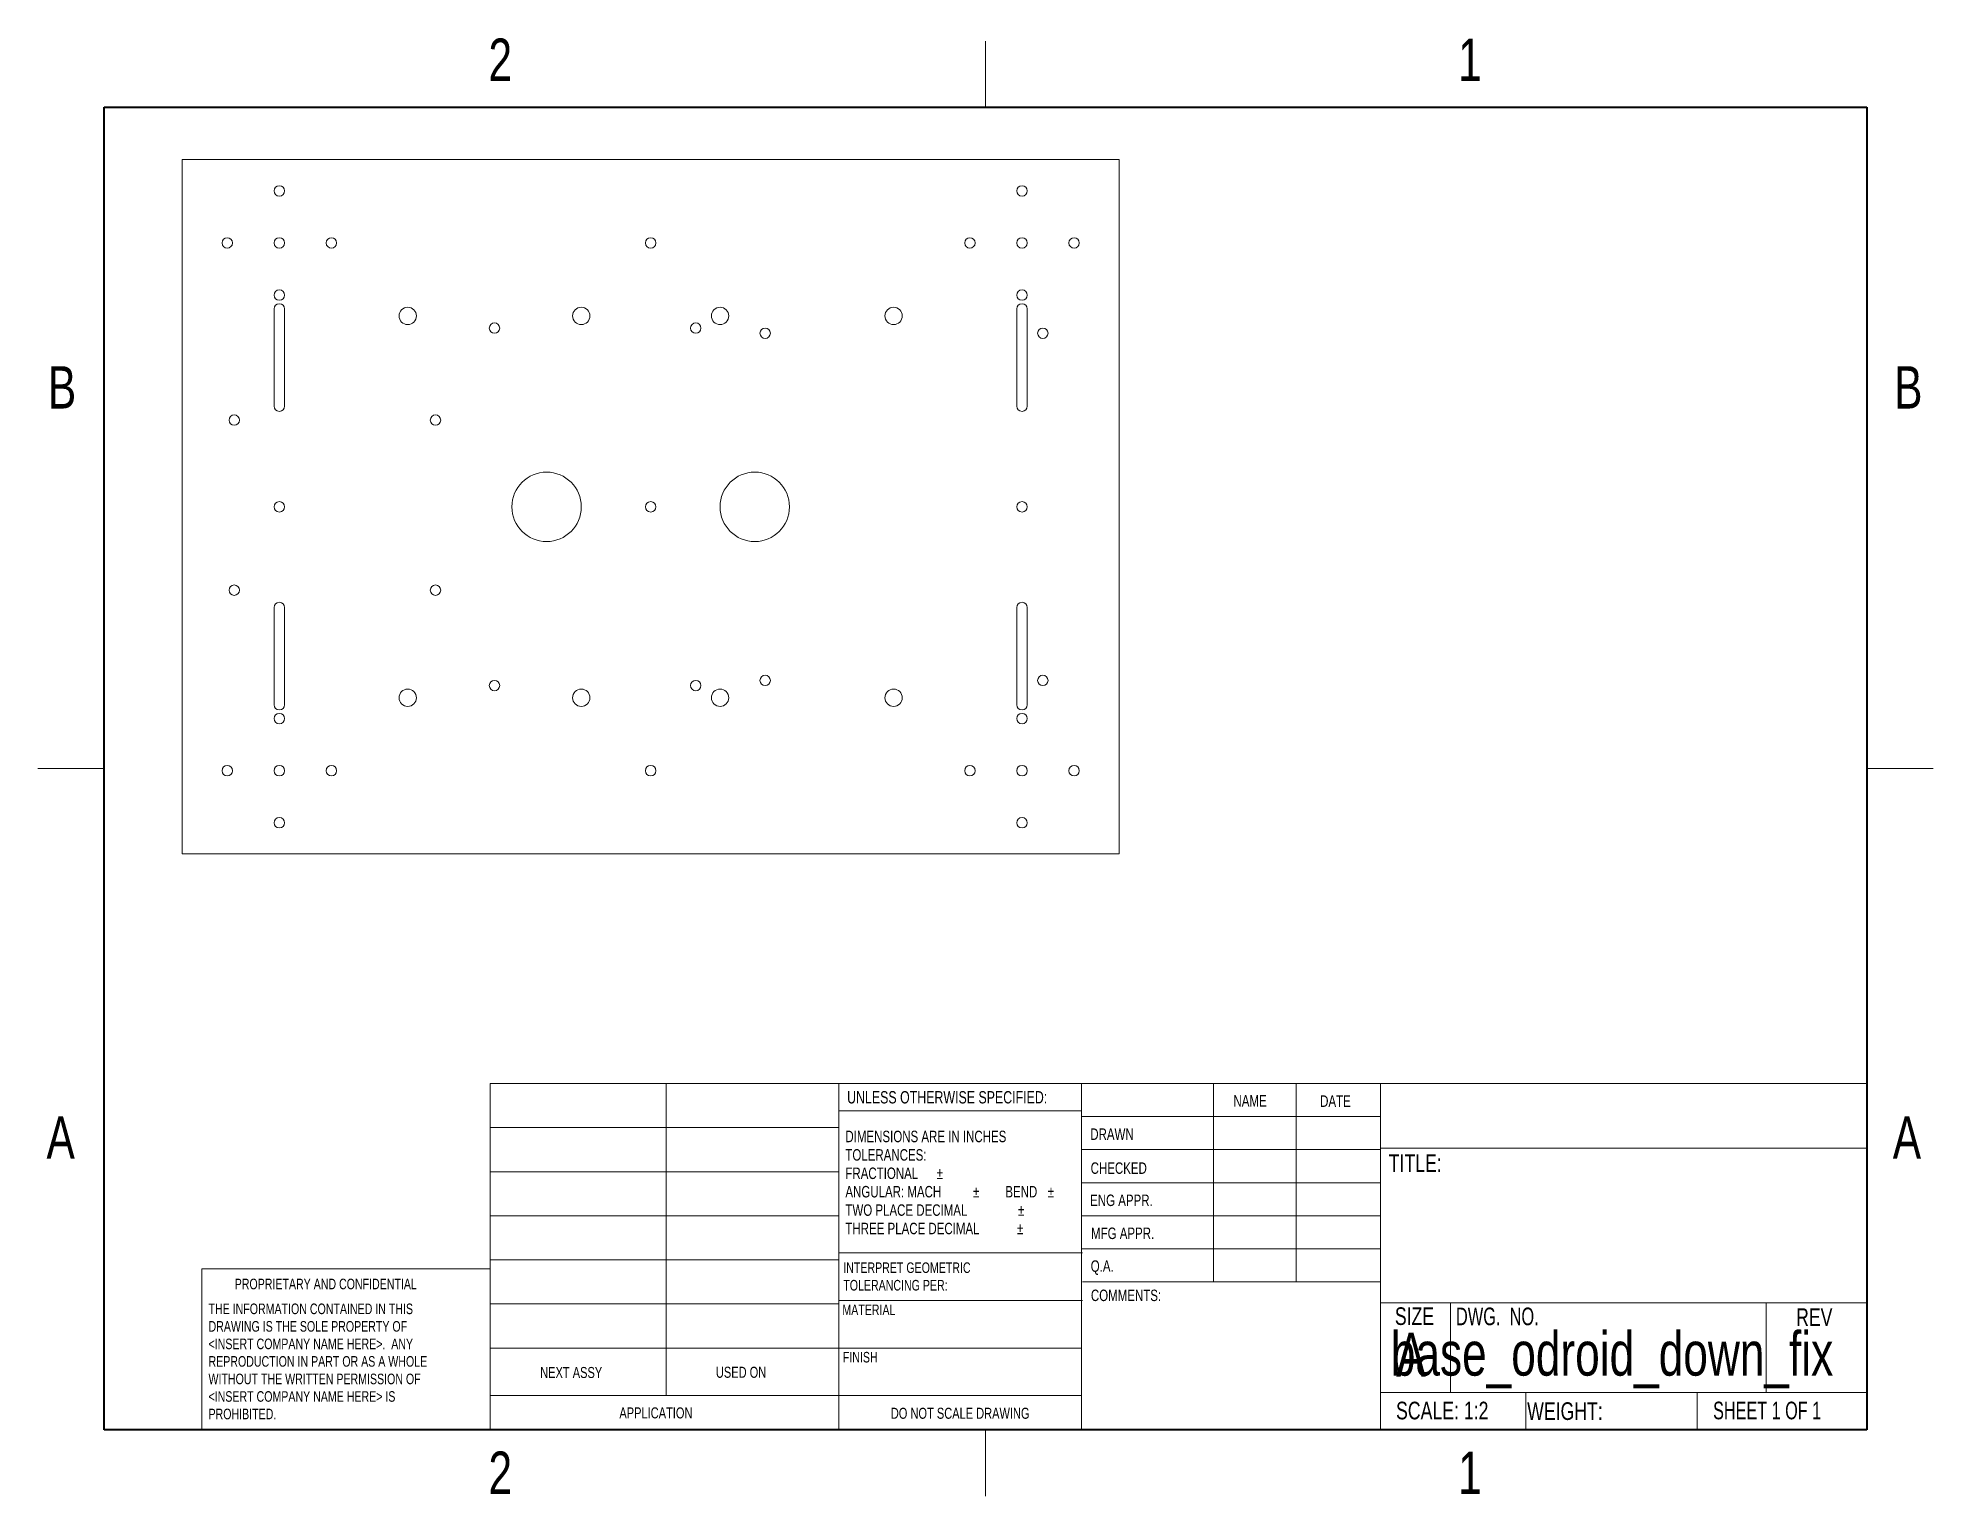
# Model space of a CAD drawing. Header units: millimetres. Extents: x 6 to 552, y 6 to 426.
import ezdxf

# ---------------------------------------------------------------- set-up
doc = ezdxf.new("R2010")
doc.units = ezdxf.units.MM
doc.header["$LTSCALE"] = 2
doc.styles.add('SLDTEXTSTYLE0', font='TXT', dxfattribs={"width": 0.75})
doc.styles.add('SLDTEXTSTYLE1', font='TXT', dxfattribs={"width": 0.6875})
doc.styles.add('SLDTEXTSTYLE2', font='TXT', dxfattribs={"width": 0.694444})

# ---------------------------------------------------------------- blocks, each defined once
blk = doc.blocks.new('SW_NOTE_0')
at = {"color": 0, "linetype": 'Continuous', "lineweight": 0, "char_height": 3.048, "attachment_point": 1, "style": 'SLDTEXTSTYLE0'}
for s, insert in [('INTERPRET GEOMETRIC', (0, 3.93)), ('TOLERANCING PER:', (0, -1.12))]:
    blk.add_mtext(s, dxfattribs=dict(at, insert=insert))
blk = doc.blocks.new('SW_NOTE_1')
at = {"color": 0, "linetype": 'Continuous', "lineweight": 0, "char_height": 3.302, "attachment_point": 1, "style": 'SLDTEXTSTYLE0'}
for s, insert in [('DIMENSIONS ARE IN INCHES', (0, 4.26)), ('TOLERANCES:', (0, -1.05)), ('FRACTIONAL', (0, -6.35)), ('%%p', (26.29, -6.35)), ('ANGULAR: MACH', (0, -11.65)), ('%%p', (36.75, -11.65)), ('BEND', (46.08, -11.65)), ('%%p', (58.31, -11.65)), ('TWO PLACE DECIMAL', (0, -16.95)), ('%%p', (49.76, -16.95)), ('THREE PLACE DECIMAL', (0, -22.25)), ('%%p', (49.47, -22.25))]:
    blk.add_mtext(s, dxfattribs=dict(at, insert=insert))
blk = doc.blocks.new('SW_NOTE_2')
at = {"color": 0, "linetype": 'Continuous', "lineweight": 0, "char_height": 3.048, "attachment_point": 1, "style": 'SLDTEXTSTYLE0'}
for s, insert in [('THE INFORMATION CONTAINED IN THIS', (0, 3.93)), ('DRAWING IS THE SOLE PROPERTY OF', (0, -1.12)), ('<INSERT COMPANY NAME HERE>.  ANY', (0, -6.17)), ('WITHOUT THE WRITTEN PERMISSION OF', (0, -16.26)), ('REPRODUCTION IN PART OR AS A WHOLE', (0, -11.21)), ('<INSERT COMPANY NAME HERE> IS', (0, -21.31)), ('PROHIBITED.', (0, -26.36))]:
    blk.add_mtext(s, dxfattribs=dict(at, insert=insert))

msp = doc.modelspace()

# ---------------------------------------------------------------- linework, layer by layer
at = {"color": 7, "linetype": 'Continuous', "lineweight": 15}
for p, q in [((279.4, 425.45), (279.4, 406.4)), ((279.4, 406.4), (279.4, 425.45)), ((47.92, 391.3), (47.92, 191.3)), ((47.92, 391.3), (317.92, 391.3)), ((317.92, 391.3), (317.92, 191.3)), ((74.42, 348.3), (74.42, 320.3)), ((77.42, 348.3), (77.42, 320.3)), ((288.42, 348.3), (288.42, 320.3)), ((291.42, 348.3), (291.42, 320.3)), ((74.42, 262.3), (74.42, 234.3)), ((77.42, 262.3), (77.42, 234.3)), ((288.42, 262.3), (288.42, 234.3)), ((291.42, 262.3), (291.42, 234.3)), ((6.35, 215.9), (25.4, 215.9)), ((25.4, 215.9), (6.35, 215.9)), ((552.45, 215.9), (533.4, 215.9)), ((533.4, 215.9), (552.45, 215.9)), ((47.92, 191.3), (317.92, 191.3)), ((279.4, 6.35), (279.4, 25.4)), ((279.4, 25.4), (279.4, 6.35))]:
    msp.add_line(p, q, dxfattribs=at)
at = {"color": 7, "linetype": 'Continuous', "lineweight": 40}
for p, q in [((25.4, 25.4), (25.4, 406.4)), ((25.4, 406.4), (533.4, 406.4)), ((533.4, 406.4), (533.4, 25.4)), ((533.4, 25.4), (25.4, 25.4))]:
    msp.add_line(p, q, dxfattribs=at)
at = {"color": 7, "linetype": 'Continuous', "lineweight": 0}
for p, q in [((136.71, 125.19), (533.4, 125.19)), ((136.71, 25.4), (136.71, 125.19)), ((187.41, 125.19), (187.41, 35.37)), ((237.15, 25.4), (237.15, 125.19)), ((307.1, 125.19), (307.1, 25.4)), ((345.12, 125.19), (345.12, 68.04)), ((368.92, 125.19), (368.92, 68.04)), ((393.26, 125.19), (393.26, 25.4)), ((307.1, 117.35), (237.15, 117.35)), ((307.1, 115.66), (393.26, 115.66)), ((136.71, 112.49), (237.15, 112.49)), ((307.1, 106.14), (393.26, 106.14)), ((393.26, 106.54), (533.4, 106.54)), ((136.71, 99.79), (237.15, 99.79)), ((307.1, 96.61), (393.26, 96.61)), ((136.71, 87.09), (237.15, 87.09)), ((393.26, 87.09), (307.1, 87.09)), ((393.26, 77.56), (307.1, 77.56)), ((53.54, 25.4), (53.54, 71.85)), ((136.71, 71.85), (53.54, 71.85)), ((136.71, 74.39), (237.15, 74.39)), ((237.15, 76.39), (307.33, 76.39)), ((393.26, 68.04), (307.33, 68.04)), ((136.71, 61.69), (237.15, 61.69)), ((237.15, 62.67), (307.33, 62.67)), ((393.26, 61.97), (533.4, 61.97)), ((413.35, 61.97), (413.35, 36.21)), ((504.35, 61.97), (504.35, 36.21)), ((136.71, 48.99), (237.15, 48.99)), ((237.15, 48.96), (307.1, 48.96)), ((136.71, 35.37), (307.1, 35.37)), ((393.26, 36.21), (533.4, 36.21)), ((435.07, 36.21), (435.07, 25.4)), ((484.45, 36.21), (484.45, 25.4))]:
    msp.add_line(p, q, dxfattribs=at)
at = {"color": 7, "linetype": 'Continuous', "lineweight": 15}
for centre, radius in [((75.92, 382.3), 1.5), ((289.92, 382.3), 1.5), ((60.92, 367.3), 1.5), ((75.92, 367.3), 1.5), ((90.92, 367.3), 1.5), ((182.92, 367.3), 1.5), ((274.92, 367.3), 1.5), ((289.92, 367.3), 1.5), ((304.92, 367.3), 1.5), ((75.92, 352.3), 1.5), ((289.92, 352.3), 1.5), ((112.92, 346.3), 2.5), ((137.92, 342.8), 1.5), ((162.92, 346.3), 2.5), ((195.92, 342.8), 1.5), ((202.92, 346.3), 2.5), ((252.92, 346.3), 2.5), ((215.92, 341.3), 1.5), ((295.92, 341.3), 1.5), ((62.92, 316.3), 1.5), ((120.92, 316.3), 1.5), ((152.92, 291.3), 10), ((212.92, 291.3), 10), ((75.92, 291.3), 1.5), ((182.92, 291.3), 1.5), ((289.92, 291.3), 1.5), ((62.92, 267.3), 1.5), ((120.92, 267.3), 1.5), ((137.92, 239.8), 1.5), ((195.92, 239.8), 1.5), ((215.92, 241.3), 1.5), ((295.92, 241.3), 1.5), ((112.92, 236.3), 2.5), ((162.92, 236.3), 2.5), ((202.92, 236.3), 2.5), ((252.92, 236.3), 2.5), ((75.92, 230.3), 1.5), ((289.92, 230.3), 1.5), ((60.92, 215.3), 1.5), ((75.92, 215.3), 1.5), ((90.92, 215.3), 1.5), ((182.92, 215.3), 1.5), ((274.92, 215.3), 1.5), ((289.92, 215.3), 1.5), ((304.92, 215.3), 1.5), ((75.92, 200.3), 1.5), ((289.92, 200.3), 1.5)]:
    msp.add_circle(centre, radius, dxfattribs=at)
for centre, start, end in [((75.92, 348.3), 0, 180), ((289.92, 348.3), 0, 180), ((75.92, 320.3), 180, 0), ((289.92, 320.3), 180, 0), ((75.92, 262.3), 0, 180), ((289.92, 262.3), 0, 180), ((75.92, 234.3), 180, 0), ((289.92, 234.3), 180, 0)]:
    msp.add_arc(centre, 1.5, start, end, dxfattribs=at)

# ---------------------------------------------------------------- block references
at = {"color": 7, "linetype": 'Continuous', "lineweight": 0}
for name, p in [('SW_NOTE_1', (239.03, 107.33)), ('SW_NOTE_0', (238.42, 69.73)), ('SW_NOTE_2', (55.51, 57.88))]:
    msp.add_blockref(name, p, dxfattribs=at)

# ---------------------------------------------------------------- texts
for s, insert, char_height, attachment_point, style in [('2', (139.58, 426.18), 12.19, 2, 'SLDTEXTSTYLE0'), ('1', (418.98, 426.18), 12.19, 2, 'SLDTEXTSTYLE0'), ('B', (13.31, 331.8), 12.19, 2, 'SLDTEXTSTYLE0'), ('B', (545.31, 331.8), 12.19, 2, 'SLDTEXTSTYLE0'), ('UNLESS OTHERWISE SPECIFIED:', (239.52, 123), 3.556, 1, 'SLDTEXTSTYLE0'), ('NAME', (350.85, 121.85), 3.302, 1, 'SLDTEXTSTYLE0'), ('DATE', (375.83, 121.76), 3.302, 1, 'SLDTEXTSTYLE0'), ('A', (12.91, 115.73), 12.19, 2, 'SLDTEXTSTYLE0'), ('A', (544.91, 115.73), 12.19, 2, 'SLDTEXTSTYLE0'), ('DRAWN', (309.59, 112.25), 3.302, 1, 'SLDTEXTSTYLE0'), ('TITLE:', (395.59, 104.79), 5.08, 1, 'SLDTEXTSTYLE0'), ('CHECKED', (309.7, 102.47), 3.302, 1, 'SLDTEXTSTYLE0'), ('ENG APPR.', (309.55, 93.2), 3.302, 1, 'SLDTEXTSTYLE0'), ('MFG APPR.', (309.81, 83.69), 3.302, 1, 'SLDTEXTSTYLE0'), ('Q.A.', (309.72, 74.25), 3.302, 1, 'SLDTEXTSTYLE0'), ('PROPRIETARY AND CONFIDENTIAL', (63.06, 68.97), 3.048, 1, 'SLDTEXTSTYLE0'), ('COMMENTS:', (309.77, 65.82), 3.302, 1, 'SLDTEXTSTYLE0'), ('MATERIAL', (238.16, 61.51), 3.048, 1, 'SLDTEXTSTYLE0'), ('SIZE', (397.36, 60.72), 5.08, 1, 'SLDTEXTSTYLE0'), ('DWG.  NO.', (414.96, 60.65), 5.08, 1, 'SLDTEXTSTYLE2'), ('REV', (512.97, 60.45), 5.08, 1, 'SLDTEXTSTYLE0'), ('base_odroid_down_fix', (459.93, 53.75), 12.7, 2, 'SLDTEXTSTYLE0'), ('A', (397.76, 53.45), 12.7, 1, 'SLDTEXTSTYLE0'), ('FINISH', (238.3, 47.88), 3.048, 1, 'SLDTEXTSTYLE0'), ('NEXT ASSY', (151.08, 43.54), 3.175, 1, 'SLDTEXTSTYLE0'), ('USED ON', (201.71, 43.6), 3.175, 1, 'SLDTEXTSTYLE0'), ('SCALE: 1:2', (397.7, 33.53), 5.08, 1, 'SLDTEXTSTYLE0'), ('WEIGHT:', (435.48, 33.36), 5.08, 1, 'SLDTEXTSTYLE0'), ('SHEET 1 OF 1', (489.06, 33.55), 5.08, 1, 'SLDTEXTSTYLE1'), ('APPLICATION', (173.9, 31.9), 3.175, 1, 'SLDTEXTSTYLE0'), ('DO NOT SCALE DRAWING', (272.11, 31.79), 3.175, 2, 'SLDTEXTSTYLE0'), ('2', (139.58, 19.18), 12.19, 2, 'SLDTEXTSTYLE0'), ('1', (418.98, 19.18), 12.19, 2, 'SLDTEXTSTYLE0')]:
    msp.add_mtext(s, dxfattribs=dict(at, insert=insert, char_height=char_height, attachment_point=attachment_point, style=style))

doc.saveas('drawing.dxf')
